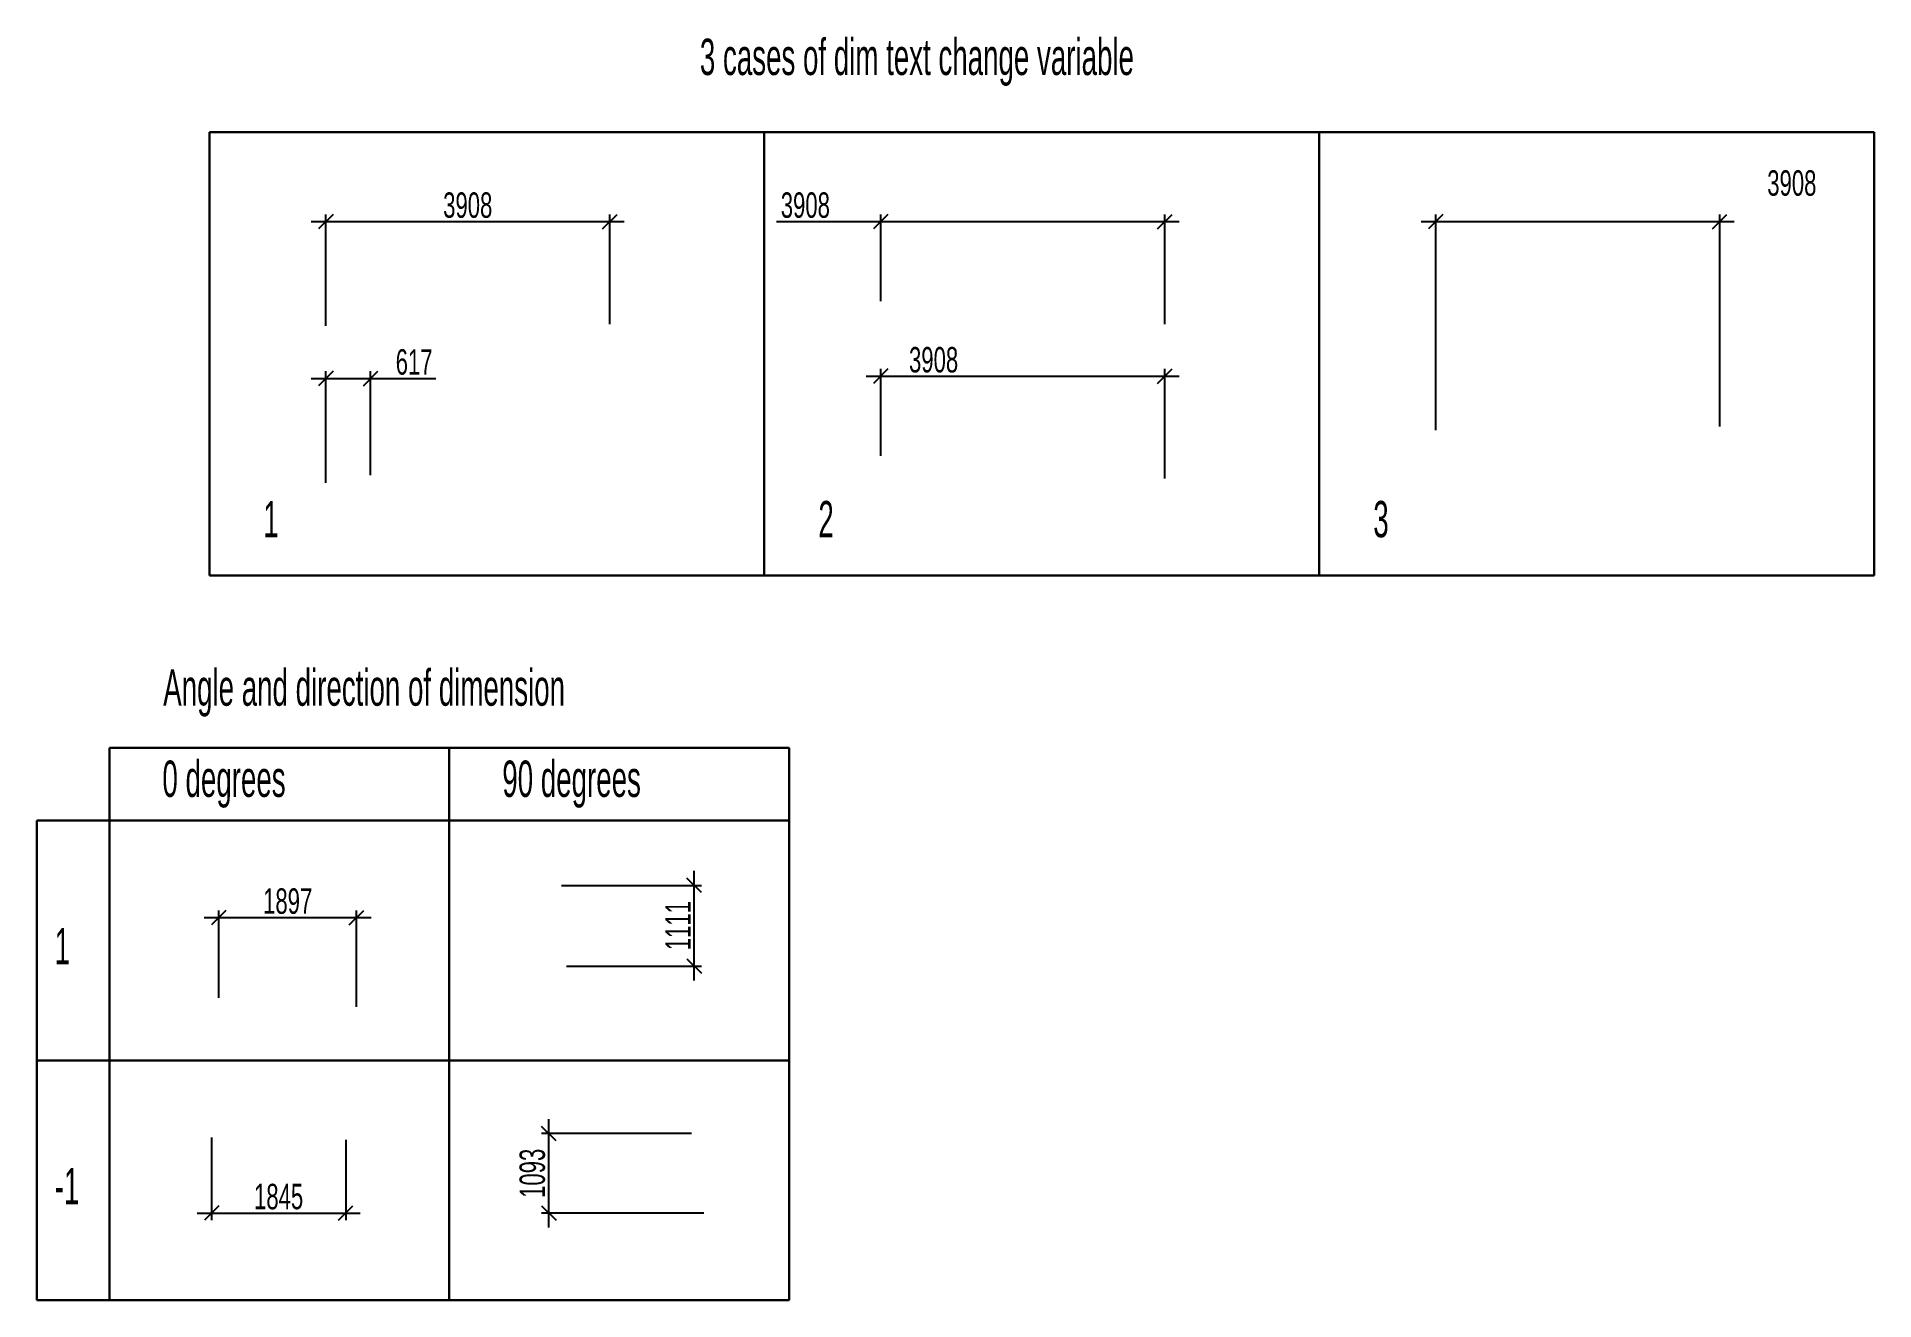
# Model space of a CAD drawing. Header units: millimetres. Extents: x 521 to 25808, y 713 to 18101.
import ezdxf

# ---------------------------------------------------------------- set-up
doc = ezdxf.new("R2010")
doc.units = ezdxf.units.MM
doc.styles.get("Standard").update_dxf_attribs({"font": 'txt', "width": 0.65})
doc.dimstyles.new('ISO-25', dxfattribs={"dimtxt": 2.5, "dimasz": 2.5, "dimexe": 1.25, "dimexo": 0.625, "dimtad": 1, "dimtxsty": 'Standard', "dimcen": 2.5, "dimadec": 0, "dimazin": 0, "dimtfac": 1, "dimtmove": 0, "dimatfit": 3, "dimfxl": 1, "dimarcsym": 0})

# ---------------------------------------------------------------- blocks, each defined once
blk = doc.blocks.new('_OBLIQUE')
at = {"color": 0, "linetype": 'ByBlock', "lineweight": -2}
blk.add_line((-0.5, -0.5), (0.5, 0.5), dxfattribs=at)
blk = doc.blocks.new('*D1')
at = {"color": 0, "lineweight": -2}
for p, q in [((9569, 5113), (9569, 6623)), ((7741, 6423), (9669, 6423)), ((7810, 5313), (9669, 5313))]:
    blk.add_line(p, q, dxfattribs=at)
at = {"layer": 'Defpoints', "color": 0}
for p in [(7741, 6423), (7810, 5313), (9569, 5313)]:
    blk.add_point(p, dxfattribs=at)
at = {"color": 0, "lineweight": -2, "xscale": 200, "yscale": 200, "zscale": 200}
for p, rotation in [((9569, 6423), 90), ((9569, 5313), 270)]:
    blk.add_blockref('_OBLIQUE', p, dxfattribs=dict(at, rotation=rotation))
at = {"color": 0, "insert": (9344, 5868), "char_height": 350, "attachment_point": 5, "rotation": 90}
blk.add_mtext('1111', dxfattribs=at)
blk = doc.blocks.new('*D2')
at = {"color": 0, "lineweight": -2}
for p, q in [((3025, 4877), (3025, 6079)), ((4922, 4749), (4922, 6079)), ((2825, 5979), (5122, 5979))]:
    blk.add_line(p, q, dxfattribs=at)
at = {"layer": 'Defpoints', "color": 0}
for p in [(4922, 5979), (3025, 4877), (4922, 4749)]:
    blk.add_point(p, dxfattribs=at)
at = {"color": 0, "lineweight": -2, "xscale": 200, "yscale": 200, "zscale": 200, "rotation": 180}
blk.add_blockref('_OBLIQUE', (3025, 5979), dxfattribs=at)
at = {"color": 0, "lineweight": -2, "xscale": 200, "yscale": 200, "zscale": 200}
blk.add_blockref('_OBLIQUE', (4922, 5979), dxfattribs=at)
at = {"color": 0, "insert": (3974, 6204), "char_height": 350, "attachment_point": 5}
blk.add_mtext('1897', dxfattribs=at)
blk = doc.blocks.new('*D3')
at = {"color": 0, "lineweight": -2}
for p, q in [((2927, 2955), (2927, 1813)), ((4772, 2921), (4772, 1813)), ((2727, 1913), (4972, 1913))]:
    blk.add_line(p, q, dxfattribs=at)
at = {"layer": 'Defpoints', "color": 0}
for p in [(2927, 2955), (4772, 2921), (4772, 1913)]:
    blk.add_point(p, dxfattribs=at)
at = {"color": 0, "lineweight": -2, "xscale": 200, "yscale": 200, "zscale": 200, "rotation": 180}
blk.add_blockref('_OBLIQUE', (2927, 1913), dxfattribs=at)
at = {"color": 0, "lineweight": -2, "xscale": 200, "yscale": 200, "zscale": 200}
blk.add_blockref('_OBLIQUE', (4772, 1913), dxfattribs=at)
at = {"color": 0, "insert": (3849, 2138), "char_height": 350, "attachment_point": 5}
blk.add_mtext('1845', dxfattribs=at)
blk = doc.blocks.new('*D4')
at = {"color": 0, "lineweight": -2}
for p, q in [((7567, 1713), (7567, 3206)), ((9531, 3006), (7467, 3006)), ((9702, 1913), (7467, 1913))]:
    blk.add_line(p, q, dxfattribs=at)
at = {"layer": 'Defpoints', "color": 0}
for p in [(9531, 3006), (7567, 1913), (9702, 1913)]:
    blk.add_point(p, dxfattribs=at)
at = {"color": 0, "lineweight": -2, "xscale": 200, "yscale": 200, "zscale": 200}
for p, rotation in [((7567, 3006), 90), ((7567, 1913), 270)]:
    blk.add_blockref('_OBLIQUE', p, dxfattribs=dict(at, rotation=rotation))
at = {"color": 0, "insert": (7342, 2460), "char_height": 350, "attachment_point": 5, "rotation": 90}
blk.add_mtext('1093', dxfattribs=at)
blk = doc.blocks.new('*D5')
at = {"color": 0, "lineweight": -2}
for p, q in [((11935, 13429), (16244, 13429)), ((12135, 12336), (12135, 13529)), ((16044, 12020), (16044, 13529))]:
    blk.add_line(p, q, dxfattribs=at)
at = {"layer": 'Defpoints', "color": 0}
for p in [(16044, 13429), (12135, 12336), (16044, 12020)]:
    blk.add_point(p, dxfattribs=at)
at = {"color": 0, "lineweight": -2, "xscale": 200, "yscale": 200, "zscale": 200, "rotation": 180}
blk.add_blockref('_OBLIQUE', (12135, 13429), dxfattribs=at)
at = {"color": 0, "lineweight": -2, "xscale": 200, "yscale": 200, "zscale": 200}
blk.add_blockref('_OBLIQUE', (16044, 13429), dxfattribs=at)
at = {"color": 0, "insert": (12863, 13654), "char_height": 350, "attachment_point": 5}
blk.add_mtext('3908', dxfattribs=at)
blk = doc.blocks.new('*D6')
at = {"color": 0, "lineweight": -2}
for p, q in [((19573, 15557), (23881, 15557)), ((19773, 12686), (19773, 15657)), ((23681, 12737), (23681, 15657))]:
    blk.add_line(p, q, dxfattribs=at)
at = {"layer": 'Defpoints', "color": 0}
for p in [(23681, 15557), (19773, 12686), (23681, 12737)]:
    blk.add_point(p, dxfattribs=at)
at = {"color": 0, "lineweight": -2, "xscale": 200, "yscale": 200, "zscale": 200, "rotation": 180}
blk.add_blockref('_OBLIQUE', (19773, 15557), dxfattribs=at)
at = {"color": 0, "lineweight": -2, "xscale": 200, "yscale": 200, "zscale": 200}
blk.add_blockref('_OBLIQUE', (23681, 15557), dxfattribs=at)
at = {"color": 0, "insert": (24674, 16086), "char_height": 350, "attachment_point": 5}
blk.add_mtext('3908', dxfattribs=at)
blk = doc.blocks.new('*D7')
at = {"color": 0, "lineweight": -2}
for p, q in [((10699, 15557), (16244, 15557)), ((12135, 14463), (12135, 15657)), ((16044, 14147), (16044, 15657))]:
    blk.add_line(p, q, dxfattribs=at)
at = {"layer": 'Defpoints', "color": 0}
for p in [(16044, 15557), (12135, 14463), (16044, 14147)]:
    blk.add_point(p, dxfattribs=at)
at = {"color": 0, "lineweight": -2, "xscale": 200, "yscale": 200, "zscale": 200, "rotation": 180}
blk.add_blockref('_OBLIQUE', (12135, 15557), dxfattribs=at)
at = {"color": 0, "lineweight": -2, "xscale": 200, "yscale": 200, "zscale": 200}
blk.add_blockref('_OBLIQUE', (16044, 15557), dxfattribs=at)
at = {"color": 0, "insert": (11098, 15782), "char_height": 350, "attachment_point": 5}
blk.add_mtext('3908', dxfattribs=at)
blk = doc.blocks.new('*D8')
at = {"color": 0, "lineweight": -2}
for p, q in [((4298, 15557), (8606, 15557)), ((4498, 14121), (4498, 15657)), ((8406, 14147), (8406, 15657))]:
    blk.add_line(p, q, dxfattribs=at)
at = {"layer": 'Defpoints', "color": 0}
for p in [(8406, 15557), (4498, 14121), (8406, 14147)]:
    blk.add_point(p, dxfattribs=at)
at = {"color": 0, "lineweight": -2, "xscale": 200, "yscale": 200, "zscale": 200, "rotation": 180}
blk.add_blockref('_OBLIQUE', (4498, 15557), dxfattribs=at)
at = {"color": 0, "lineweight": -2, "xscale": 200, "yscale": 200, "zscale": 200}
blk.add_blockref('_OBLIQUE', (8406, 15557), dxfattribs=at)
at = {"color": 0, "insert": (6452, 15782), "char_height": 350, "attachment_point": 5}
blk.add_mtext('3908', dxfattribs=at)
blk = doc.blocks.new('*D9')
at = {"color": 0, "lineweight": -2}
for p, q in [((4498, 11964), (4498, 13499)), ((5115, 12067), (5115, 13499)), ((4298, 13399), (6013, 13399))]:
    blk.add_line(p, q, dxfattribs=at)
at = {"layer": 'Defpoints', "color": 0}
for p in [(5115, 13399), (4498, 11964), (5115, 12067)]:
    blk.add_point(p, dxfattribs=at)
at = {"color": 0, "lineweight": -2, "xscale": 200, "yscale": 200, "zscale": 200, "rotation": 180}
blk.add_blockref('_OBLIQUE', (4498, 13399), dxfattribs=at)
at = {"color": 0, "lineweight": -2, "xscale": 200, "yscale": 200, "zscale": 200}
blk.add_blockref('_OBLIQUE', (5115, 13399), dxfattribs=at)
at = {"color": 0, "insert": (5714, 13624), "char_height": 350, "attachment_point": 5}
blk.add_mtext('617', dxfattribs=at)

msp = doc.modelspace()

# ---------------------------------------------------------------- linework, layer by layer
at = {"color": 7, "linetype": 'Continuous', "lineweight": 30, "ltscale": 25}
for p, q in [((2895.9, 10687.1), (2895.9, 16786.8)), ((25808.2, 16786.8), (2895.9, 16786.8)), ((10533.3, 10687.1), (10533.3, 16786.8)), ((18170.8, 10687.1), (18170.8, 16786.8)), ((25808.2, 10687.1), (25808.2, 16786.8)), ((2895.9, 10687.1), (25808.2, 10687.1)), ((1520.6, 7314.7), (1520.6, 8314.7)), ((1520.6, 8314.7), (10876.1, 8314.7)), ((10876.1, 7314.7), (10876.1, 8314.7)), ((1520.6, 7314.7), (520.6, 7314.7)), ((520.6, 7314.7), (520.6, 713.2)), ((1520.6, 713.2), (520.6, 713.2))]:
    msp.add_line(p, q, dxfattribs=at)
at = {"color": 7, "linetype": 'Continuous', "lineweight": 30, "ltscale": 100}
for p, q in [((6198.3, 8314.7), (6198.3, 713.2)), ((1520.6, 7314.7), (1520.6, 713.2)), ((1520.6, 7314.7), (10876.1, 7314.7)), ((10876.1, 713.2), (10876.1, 7314.7)), ((520.6, 4013.9), (10876.1, 4013.9)), ((1520.6, 713.2), (10876.1, 713.2))]:
    msp.add_line(p, q, dxfattribs=at)

# ---------------------------------------------------------------- texts
at = {"color": 7, "width": 0.57}
for s, p in [('3 cases of dim text change variable', (9646.5, 17574.5)), ('1', (3639.2, 11212.5)), ('2', (11276.6, 11212.5)), ('3', (18914, 11212.5)), ('Angle and direction of dimension', (2261, 8894.9)), ('0 degrees', (2250.1, 7640.1)), ('90 degrees', (6927.8, 7640.1)), ('1', (766.8, 5335.1)), ('-1', (766.8, 2034.4))]:
    msp.add_text(s, height=500, dxfattribs=at).set_placement(p)

# ---------------------------------------------------------------- dimensions: what is measured, and where the dimension line sits
at = {"color": 10}
for base, p1, p2, override, picture, middle in [((23681, 15556.6), (19772.6, 12686.2), (23681, 12737.4), {"dimtxt": 350, "dimasz": 200, "dimexe": 100, "dimexo": 0, "dimgap": 50, "dimdec": 0, "dimblk1": 'OBLIQUE', "dimblk2": 'OBLIQUE', "dimsah": 1, "dimdle": 200, "dimtmove": 2}, '*D6', (24673.7, 16086.3)), ((16043.5526, 15556.6089), (12135.1466, 14463.2891), (16043.5526, 14147.0192), {"dimtxt": 350, "dimasz": 200, "dimexe": 100, "dimexo": 0, "dimgap": 50, "dimdec": 0, "dimblk1": 'OBLIQUE', "dimblk2": 'OBLIQUE', "dimsah": 1, "dimdle": 200, "dimtmove": 0}, '*D7', (11098.143, 15781.6089)), ((16043.5526, 13429.411), (12135.1466, 12336.0911), (16043.5526, 12019.8212), {"dimtxt": 350, "dimasz": 200, "dimexe": 100, "dimexo": 0, "dimgap": 50, "dimdec": 0, "dimblk1": 'OBLIQUE', "dimblk2": 'OBLIQUE', "dimsah": 1, "dimdle": 200, "dimtmove": 0}, '*D5', (12863.088, 13654.411))]:
    dim = msp.add_linear_dim(base=base, p1=p1, p2=p2, dimstyle='ISO-25', override=override, dxfattribs=at)
    dim.commit()
    dim.dimension.update_dxf_attribs({"geometry": picture, "text_midpoint": middle, "dimtype": 160})
for base, p1, p2, picture, middle in [((8406.1, 15556.6), (4497.7, 14121.4), (8406.1, 14147), '*D8', (6451.9, 15781.6)), ((5114.7, 13399.3), (4497.7, 11964.1), (5114.7, 12066.6), '*D9', (5714.1, 13624.3)), ((4922.0354, 5979.2384), (3025.4972, 4877.1959), (4922.0354, 4749.0515), '*D2', (3973.7663, 6204.2384)), ((4772.1, 1912.8), (2926.8, 2955), (4772.1, 2920.9), '*D3', (3849.4, 2137.8))]:
    dim = msp.add_linear_dim(base=base, p1=p1, p2=p2, dimstyle='ISO-25', override={"dimtxt": 350, "dimasz": 200, "dimexe": 100, "dimexo": 0, "dimgap": 50, "dimdec": 0, "dimblk1": 'OBLIQUE', "dimblk2": 'OBLIQUE', "dimsah": 1, "dimdle": 200, "dimtmove": 0}, dxfattribs=at)
    dim.commit()
    dim.dimension.update_dxf_attribs({"geometry": picture, "text_midpoint": middle})
for base, p1, p2, picture, middle in [((9569.4, 5312.9), (7741.2, 6423.5), (7809.6, 5312.9), '*D1', (9344.4, 5868.2)), ((7566.5593, 1912.7872), (9531.4413, 3006.2866), (9702.3006, 1912.7872), '*D4', (7341.5593, 2459.5369))]:
    dim = msp.add_linear_dim(base=base, p1=p1, p2=p2, angle=90, dimstyle='ISO-25', override={"dimtxt": 350, "dimasz": 200, "dimexe": 100, "dimexo": 0, "dimgap": 50, "dimdec": 0, "dimblk1": 'OBLIQUE', "dimblk2": 'OBLIQUE', "dimsah": 1, "dimdle": 200, "dimtmove": 0}, dxfattribs=at)
    dim.commit()
    dim.dimension.update_dxf_attribs({"geometry": picture, "text_midpoint": middle})

doc.saveas('drawing.dxf')
